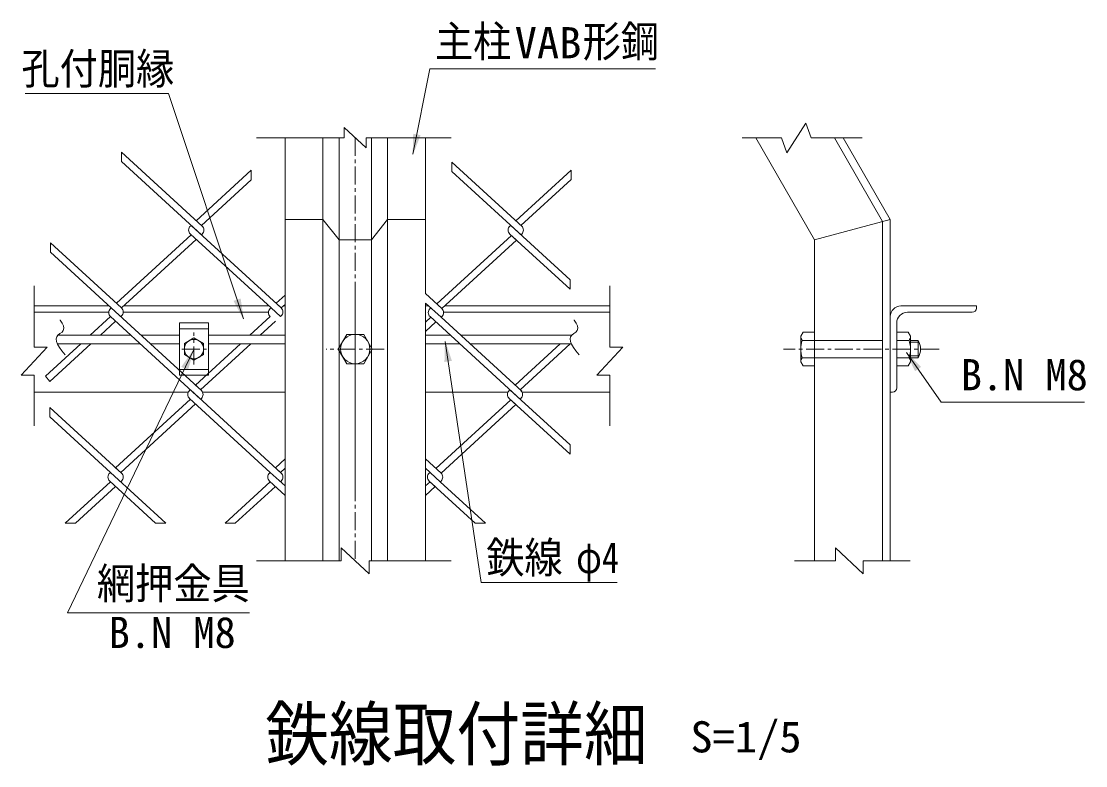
# Model space of a CAD drawing. Units: millimetres, scale not verified, with parts at other scales. Extents: x -4455 to 4455, y -3150 to 3150.
# Drawn here: x 1501 to 2980, y 374 to 1408 of the extents above; entities that cross this region are included whole.
import ezdxf
from ezdxf.enums import TextEntityAlignment as Align

# ---------------------------------------------------------------- set-up
doc = ezdxf.new("R2010")
doc.units = ezdxf.units.MM
doc.header["$LTSCALE"] = 20
doc.linetypes.add('DASHED', pattern=[7.5, 6, -1.5])
doc.linetypes.add('USER1', pattern=[2, 1.25, -0.25, 0.25, -0.25])
doc.layers.add('0-3_7詳細', color=7, linetype='Continuous', lineweight=18)
doc.styles.add('ＭＳ ゴシック', font='')
doc.styles.get('ＭＳ ゴシック').set_extended_font_data('MS Gothic')

msp = doc.modelspace()

# ---------------------------------------------------------------- linework, layer by layer
at = {"layer": '0-3_7詳細', "color": 4}
for p, q in [((1980.54, 1232.4), (1949.7, 1260.6)), ((1949.7, 1246.5), (1949.7, 1260.6)), ((2565.05, 1225.52), (2591.29, 1266.77)), ((2598.79, 1246.15), (2591.29, 1266.77)), ((1949.7, 1246.5), (1828.11, 1246.5)), ((1980.54, 1246.5), (2098.63, 1246.5)), ((1980.54, 1246.5), (1980.54, 1232.4)), ((2502.91, 1246.15), (2557.54, 1246.15)), ((2565.05, 1225.52), (2557.54, 1246.15)), ((2598.79, 1246.15), (2669.65, 1246.15)), ((1519.23, 955.28), (1519.23, 1040.86)), ((2318.92, 955.28), (2318.92, 1040.86)), ((1537.23, 955.28), (1501.23, 916.51)), ((1519.23, 955.28), (1537.23, 955.28)), ((1519.23, 916.51), (1501.23, 916.51)), ((1519.23, 916.51), (1519.23, 846.32)), ((2318.92, 916.51), (2300.92, 916.51)), ((2318.92, 916.51), (2318.92, 846.32)), ((1984.69, 640.41), (1945.91, 676.41)), ((1945.91, 658.41), (1945.91, 676.41)), ((2632.48, 658.41), (2632.48, 676.41)), ((2671.26, 640.41), (2632.48, 676.41)), ((1945.91, 658.41), (1828.11, 658.41)), ((1984.69, 658.41), (2098.63, 658.41)), ((1984.69, 658.41), (1984.69, 640.41)), ((2632.48, 658.41), (2575.92, 658.41)), ((2671.26, 658.41), (2736.53, 658.41)), ((2671.26, 658.41), (2671.26, 640.41))]:
    msp.add_line(p, q, dxfattribs=at)
at = {"layer": '0-3_7詳細'}
for p, q in [((1867.8, 1246.5), (1867.8, 1221.52)), ((1867.8, 1246.5), (1867.8, 1027.85)), ((1920.3, 1246.5), (1920.3, 1132.84)), ((1942.8, 1246.5), (1942.8, 1104.71)), ((1987.8, 1246.5), (1987.8, 1104.71)), ((2010.3, 1246.5), (2010.3, 1132.84)), ((2062.8, 1246.5), (2062.8, 1029.81)), ((2603.68, 1104.71), (2522.02, 1246.15)), ((2698.18, 1130.03), (2631.14, 1246.15)), ((2708.68, 1132.84), (2643.27, 1246.15)), ((1920.3, 1160.39), (1920.3, 1075.96)), ((2010.3, 1156.47), (2010.3, 1077.92)), ((1942.8, 1139.77), (1942.8, 1096.58)), ((1920.3, 1132.84), (1867.8, 1132.84)), ((1920.3, 1132.84), (1920.3, 658.41)), ((1920.3, 1132.84), (1920.3, 1012.84)), ((1920.3, 1132.84), (1942.8, 1104.71)), ((1987.8, 1135.85), (1987.8, 1098.54)), ((1987.8, 1104.71), (2010.3, 1132.84)), ((2010.3, 1132.84), (2010.3, 658.41)), ((2010.3, 1132.84), (2010.3, 1012.84)), ((2010.3, 1132.84), (2062.8, 1132.84)), ((2708.68, 1132.84), (2603.68, 1104.71)), ((2698.18, 1130.03), (2698.18, 658.41)), ((2708.68, 1132.84), (2708.68, 658.41)), ((1942.8, 1104.71), (1942.8, 954.61)), ((1942.8, 1104.71), (1987.8, 1104.71)), ((1987.8, 1104.71), (1987.8, 954.61)), ((2603.68, 1104.71), (2603.68, 658.41)), ((1867.8, 1027.85), (1867.8, 787.3)), ((1519.23, 1012.84), (1623.05, 1012.84)), ((1643.6, 1012.84), (1845.08, 1012.84)), ((1845.08, 1012.84), (1830.3, 1012.84)), ((1865.63, 1012.84), (1867.8, 1012.84)), ((1867.8, 1012.84), (1865.63, 1012.84)), ((1867.8, 1014.83), (1867.8, 1012.84)), ((2062.8, 1016.79), (2062.8, 1012.84)), ((2062.8, 1012.84), (2067.11, 1012.84)), ((2062.8, 1012.84), (2062.8, 787.3)), ((2067.11, 1012.84), (2062.8, 1012.84)), ((2100.3, 1012.84), (2089.8, 1012.84)), ((2089.8, 1012.84), (2318.92, 1012.84)), ((2723.68, 1012.84), (2828.68, 1012.84)), ((2828.68, 1012.84), (2828.68, 1009.84)), ((1519.23, 1003.84), (1622.73, 1003.84)), ((1642.85, 1003.84), (1844.76, 1003.84)), ((2087.98, 1003.84), (2318.92, 1003.84)), ((2708.68, 892.84), (2708.68, 997.84)), ((2732.68, 1003.84), (2822.68, 1003.84)), ((1761.15, 989.39), (1721.28, 989.39)), ((1721.28, 989.39), (1721.28, 916.3)), ((1761.15, 981.09), (1721.28, 981.09)), ((1761.15, 989.39), (1761.15, 916.3)), ((2584.48, 970.6), (2587.81, 976.36)), ((2587.81, 976.36), (2603.68, 976.36)), ((2717.68, 898.84), (2717.68, 988.84)), ((2733.56, 976.36), (2717.68, 976.36)), ((2736.88, 970.6), (2733.56, 976.36)), ((1551.95, 972.02), (1653.4, 972.02)), ((1667.61, 972.02), (1721.28, 972.02)), ((1761.15, 972.02), (1867.8, 972.02)), ((2062.8, 972.02), (2097.46, 972.02)), ((2111.67, 972.02), (2266.18, 972.02)), ((2584.48, 935.08), (2584.48, 970.6)), ((2586.54, 964.84), (2603.68, 964.84)), ((2734.82, 964.84), (2717.68, 964.84)), ((2736.88, 935.08), (2736.88, 970.6)), ((2736.88, 964.84), (2747.54, 964.84)), ((2747.54, 940.84), (2747.54, 964.84)), ((1551.41, 960.02), (1666.5, 960.02)), ((1680.7, 960.02), (1721.28, 960.02)), ((1761.15, 960.02), (1867.8, 960.02)), ((1942.8, 951.08), (1942.8, 658.41)), ((1987.8, 951.08), (1987.8, 658.41)), ((2062.8, 960.02), (2110.55, 960.02)), ((2124.76, 960.02), (2265.65, 960.02)), ((1727.82, 945.11), (1741.22, 937.38)), ((1741.22, 937.38), (1754.61, 945.11)), ((2584.48, 935.08), (2587.81, 929.32)), ((2586.54, 940.84), (2603.68, 940.84)), ((2734.82, 940.84), (2717.68, 940.84)), ((2736.88, 935.08), (2733.56, 929.32)), ((2736.88, 940.84), (2747.54, 940.84)), ((1761.15, 924.61), (1721.28, 924.6)), ((1761.15, 916.3), (1721.28, 916.3)), ((1519.23, 892.84), (1733.37, 892.84)), ((1753.17, 892.84), (1867.8, 892.84)), ((2062.8, 892.84), (2177.43, 892.84)), ((2197.23, 892.84), (2318.92, 892.84)), ((2708.68, 892.84), (2711.68, 892.84)), ((1867.8, 787.3), (1867.8, 762.53)), ((2062.8, 787.3), (2062.8, 762.53)), ((1867.8, 762.53), (1867.8, 658.41)), ((2062.8, 762.53), (2062.8, 658.41))]:
    msp.add_line(p, q, dxfattribs=at)
at = {"layer": '0-3_7詳細', "color": 1, "linetype": 'USER1'}
for p, q in [((1965.3, 1246.34), (1965.3, 658.41)), ((1965.3, 1027.75), (1965.3, 762.17)), ((1741.22, 931.38), (1741.22, 976.04)), ((1724.45, 952.84), (1758.76, 952.84)), ((2005.6, 952.84), (1924.95, 952.84)), ((2776.8, 952.84), (2560.22, 952.84))]:
    msp.add_line(p, q, dxfattribs=at)
at = {"layer": '0-3_7詳細', "color": 3}
for p, q in [((1752.52, 1123.71), (1640.43, 1226.41)), ((1640.43, 1213.39), (1640.43, 1226.41)), ((1751.45, 1111.67), (1640.43, 1213.39)), ((1820.7, 1201.17), (1744.34, 1131.2)), ((1820.7, 1201.17), (1820.7, 1188.15)), ((2197.65, 1122.72), (2099.67, 1212.5)), ((2099.67, 1199.48), (2099.67, 1212.5)), ((2196.58, 1110.68), (2099.67, 1199.48)), ((2265.14, 1201.51), (2188.4, 1131.2)), ((2265.14, 1201.51), (2265.14, 1188.49)), ((1820.7, 1188.15), (1751.45, 1124.69)), ((2265.14, 1188.49), (2195.5, 1124.69)), ((1862.46, 1009.94), (1737.24, 1124.69)), ((2181.29, 1124.69), (2180.22, 1123.71)), ((2181.29, 1124.69), (2180.22, 1123.71)), ((2263.79, 1049.09), (2181.29, 1124.69)), ((1737.24, 1111.67), (1633.33, 1016.45)), ((1848.25, 1009.94), (1736.17, 1112.65)), ((1752.52, 1112.65), (1751.45, 1111.67)), ((2182.37, 1110.68), (2078.46, 1015.47)), ((2188.4, 1105.16), (2180.22, 1112.65)), ((2263.79, 1036.07), (2180.22, 1112.65)), ((2196.57, 1112.65), (2195.5, 1111.67)), ((2196.57, 1112.65), (2195.5, 1111.67)), ((1640.43, 1009.94), (1541.88, 1100.25)), ((1744.34, 1105.16), (1640.43, 1009.94)), ((2189.47, 1104.17), (2085.56, 1008.96)), ((2263.79, 1049.09), (2263.79, 1036.07)), ((1867.8, 1027.85), (1855.36, 1016.45)), ((2085.56, 1008.96), (2062.8, 1029.81)), ((1626.22, 1009.94), (1625.15, 1008.96)), ((1626.22, 1009.94), (1625.15, 1008.96)), ((1751.45, 895.19), (1626.22, 1009.94)), ((1848.25, 1009.94), (1847.18, 1008.96)), ((1848.25, 1009.94), (1847.18, 1008.96)), ((1861.39, 997.9), (1848.25, 1009.94)), ((1862.46, 1009.94), (1855.36, 1016.45)), ((1867.8, 1014.83), (1862.46, 1009.94)), ((2084.49, 996.92), (2062.8, 1016.79)), ((2070.28, 1009.94), (2069.21, 1008.96)), ((2070.28, 1009.94), (2069.21, 1008.96)), ((1625.15, 997.9), (1596.91, 972.02)), ((1632.26, 991.39), (1611.12, 972.02)), ((1750.38, 883.15), (1625.15, 997.9)), ((1640.8, 999.22), (1639.36, 997.9)), ((1640.43, 998.88), (1639.36, 997.9)), ((1847.18, 997.9), (1818.94, 972.02)), ((1854.29, 991.39), (1833.15, 972.02)), ((1862.46, 998.88), (1861.39, 997.9)), ((2070.28, 996.92), (2062.8, 990.06)), ((2195.5, 882.17), (2069.21, 997.9)), ((2085.93, 998.24), (2084.49, 996.92)), ((2196.57, 894.21), (2084.49, 996.92)), ((2077.39, 990.41), (2062.8, 977.04)), ((1583.81, 960.02), (1534.7, 915.02)), ((1805.84, 960.02), (1743.27, 902.69)), ((1820.05, 960.02), (1750.38, 896.17)), ((2249.9, 960.02), (2187.33, 902.69)), ((2264.11, 960.02), (2194.43, 896.17)), ((1751.45, 895.19), (1743.27, 902.69)), ((1736.17, 896.17), (1735.1, 895.19)), ((1736.17, 896.17), (1735.1, 895.19)), ((1862.46, 780.45), (1736.17, 896.17)), ((2180.22, 896.17), (2179.15, 895.19)), ((2180.22, 896.17), (2179.15, 895.19)), ((2263.79, 819.6), (2180.22, 896.17)), ((1736.17, 883.15), (1632.26, 787.94)), ((1743.27, 876.64), (1639.36, 781.43)), ((1847.18, 781.43), (1735.1, 884.13)), ((1751.45, 884.13), (1750.38, 883.15)), ((2181.29, 882.17), (2077.39, 786.96)), ((2188.4, 875.66), (2084.49, 780.45)), ((2187.33, 876.64), (2179.15, 884.13)), ((2263.79, 806.58), (2179.15, 884.13)), ((2195.5, 884.13), (2194.43, 883.15)), ((2195.5, 884.13), (2194.43, 883.15)), ((1640.43, 780.45), (1540.81, 871.74)), ((1540.81, 858.72), (1540.81, 871.74)), ((1625.15, 781.43), (1540.81, 858.72)), ((2263.79, 819.6), (2263.79, 806.58)), ((1867.8, 800.32), (1854.29, 787.94)), ((2084.49, 780.45), (2062.8, 800.32)), ((1640.43, 780.45), (1632.26, 787.94)), ((1862.46, 780.45), (1854.29, 787.94)), ((1867.8, 787.3), (1861.39, 781.43)), ((2083.42, 768.41), (2062.8, 787.3)), ((1625.15, 781.43), (1624.08, 780.45)), ((1625.15, 781.43), (1624.08, 780.45)), ((1687.95, 710.86), (1624.08, 769.39)), ((1702.16, 710.86), (1625.15, 781.43)), ((1640.43, 769.39), (1639.36, 768.41)), ((1847.18, 781.43), (1846.11, 780.45)), ((1847.18, 781.43), (1846.11, 780.45)), ((1867.8, 749.51), (1846.11, 769.39)), ((1867.8, 762.53), (1847.18, 781.43)), ((1862.46, 769.39), (1861.39, 768.41)), ((2069.21, 781.43), (2068.14, 780.45)), ((2069.21, 781.43), (2068.14, 780.45)), ((2132.01, 710.86), (2068.14, 769.39)), ((2076.31, 761.9), (2068.14, 769.39)), ((2084.49, 769.39), (2083.42, 768.41)), ((2084.49, 769.39), (2083.42, 768.41)), ((1625.15, 768.41), (1562.36, 710.86)), ((1632.26, 761.9), (1576.57, 710.86)), ((1847.18, 768.41), (1784.38, 710.86)), ((1854.29, 761.9), (1798.59, 710.86)), ((2069.21, 768.41), (2062.8, 762.53)), ((2076.31, 761.9), (2062.8, 749.51)), ((2146.22, 710.86), (2083.42, 768.41)), ((1576.57, 710.86), (1562.36, 710.86)), ((1702.16, 710.86), (1687.95, 710.86)), ((1798.59, 710.86), (1784.38, 710.86)), ((2146.22, 710.86), (2132.01, 710.86))]:
    msp.add_line(p, q, dxfattribs=at)
at = {"layer": '0-3_7詳細', "color": 3, "linetype": 'DASHED'}
for p, q in [((2603.68, 964.84), (2698.18, 964.84)), ((2603.68, 940.84), (2698.18, 940.84))]:
    msp.add_line(p, q, dxfattribs=at)
at = {"layer": '0-3_7詳細', "color": 1}
for p, q in [((2736.88, 962.44), (2748.75, 962.44)), ((2736.88, 943.24), (2748.75, 943.24))]:
    msp.add_line(p, q, dxfattribs=at)
at = {"layer": '0-3_7詳細'}
for points in [[(2382.51, 1342), (2069.16, 1342), (2045.45, 1223.53)], [(1506.74, 1307.77), (1705.83, 1307.77), (1809.95, 994.79)], [(2587.81, 929.32), (2603.68, 929.32), (2603.68, 976.36)], [(2733.56, 929.32), (2717.68, 929.32), (2717.68, 976.36)], [(1754.61, 945.11), (1754.61, 960.58), (1741.22, 968.31), (1727.82, 960.58), (1727.82, 945.11)], [(2329.14, 628.52), (2140.06, 628.52), (2090.3, 963.33)], [(1818.54, 586.21), (1565.57, 586.21), (1740.35, 951.04)], [(2978.78, 879.21), (2779.69, 879.21), (2731.3, 947.89)]]:
    msp.add_lwpolyline(points, dxfattribs=at)
at = {"layer": '0-3_7詳細', "color": 3}
for points in [[(1626.22, 1009.94), (1541.88, 1087.23), (1541.88, 1100.25)], [(1598.02, 960.02), (1540.81, 907.59), (1534.7, 915.02)]]:
    msp.add_lwpolyline(points, dxfattribs=at)
at = {"layer": '0-3_7詳細', "color": 4}
for points in [[(1555.15, 993.29), (1555.46, 992.9), (1558.12, 988.7), (1559.69, 984.94), (1560.16, 981.63), (1559.53, 978.75), (1557.81, 976.32), (1554.99, 974.33), (1552.16, 972.33), (1550.41, 969.84), (1549.73, 966.89), (1550.12, 963.46), (1551.59, 959.55), (1554.13, 955.17), (1557.74, 950.31), (1562.43, 944.97)], [(2269.38, 993.29), (2269.69, 992.9), (2272.35, 988.7), (2273.92, 984.94), (2274.39, 981.63), (2273.77, 978.75), (2272.04, 976.32), (2269.23, 974.33), (2266.4, 972.33), (2264.64, 969.84), (2263.96, 966.89), (2264.36, 963.46), (2265.82, 959.55), (2268.36, 955.17), (2271.98, 950.31), (2276.67, 944.97)], [(2318.92, 955.28), (2336.92, 955.28), (2300.92, 916.51)]]:
    msp.add_lwpolyline(points, dxfattribs=at)
at = {"layer": '0-3_7詳細', "color": 3}
msp.add_lwpolyline([(1941.78, 952.84), (1953.54, 973.21), (1977.06, 973.21), (1988.82, 952.84), (1977.06, 932.48), (1953.54, 932.48)], close=True, dxfattribs=at)
at = {"layer": '0-3_7詳細'}
msp.add_circle((1741.22, 952.84), 13.4, dxfattribs=at)
at = {"layer": '0-3_7詳細', "color": 3}
msp.add_circle((1965.3, 952.84), 20.4, dxfattribs=at)
for centre, start, end in [((1741.24, 1118.18), 132.5, 227.5), ((1747.45, 1118.18), 312.5, 47.5), ((2185.29, 1118.18), 132.5, 227.5), ((2191.51, 1118.18), 312.5, 47.5), ((1630.22, 1003.43), 132.5, 227.5), ((1635.37, 1004.41), 312.5, 47.5), ((1852.25, 1003.43), 132.5, 227.5), ((1857.4, 1004.41), 312.5, 47.5), ((2074.28, 1003.43), 132.5, 227.5), ((2080.49, 1003.43), 312.5, 47.5), ((1740.16, 889.66), 132.5, 227.5), ((1746.38, 889.66), 312.5, 47.5), ((2184.22, 889.66), 132.5, 227.5), ((2190.44, 889.66), 312.5, 47.5), ((1629.15, 774.92), 132.5, 227.5), ((1635.37, 774.92), 312.5, 47.5), ((1851.18, 774.92), 132.5, 227.5), ((1857.4, 774.92), 312.5, 47.5), ((2073.21, 774.92), 132.5, 227.5), ((2079.42, 774.92), 312.5, 47.5)]:
    msp.add_arc(centre, 7.5, start, end, dxfattribs=at)
at = {"layer": '0-3_7詳細'}
for centre, radius, start, end in [((2723.68, 997.84), 15, 90, 180), ((2822.68, 1009.84), 6, 270, 0), ((2732.68, 988.84), 15, 90, 180), ((2593.57, 970.6), 9.09, 180, 219.3382), ((2620.48, 952.84), 36, 160.52878, 199.47122), ((2700.88, 952.84), 36, 340.52878, 19.47122), ((2727.8, 970.6), 9.09, 320.6618, 0), ((2726.76, 952.84), 24, 330, 30), ((2593.57, 935.08), 9.09, 140.6618, 180), ((2727.8, 935.08), 9.09, 0, 39.3382), ((2711.68, 898.84), 6, 270, 0)]:
    msp.add_arc(centre, radius, start, end, dxfattribs=at)
for points in [[(2045.06, 1221.57), (2045.84, 1252.01), (2056.05, 1249.96)], [(1810.58, 992.89), (1796.16, 1019.71), (1806.05, 1023)], [(2090, 965.31), (2099.57, 936.4), (2089.26, 934.87)], [(1741.22, 952.84), (1732.95, 923.54), (1723.56, 928.04)], [(2730.15, 949.53), (2751.68, 928), (2743.17, 922)]]:
    msp.add_solid(points, dxfattribs=at)

# ---------------------------------------------------------------- texts
at = {"layer": '0-3_7詳細', "color": 3, "style": 'ＭＳ ゴシック'}
for s, width, p in [('主柱', 0.9, (2076.07, 1345.61)), ('形鋼', 0.9, (2281.34, 1345.61)), ('VAB', 1.05, (2186.87, 1343.89)), ('孔付胴縁', 0.9, (1501.45, 1307.87)), ('鉄線', 0.9, (2147.33, 628.47)), ('φ4', 0.8, (2272.25, 628.47)), ('網押金具', 0.9, (1606.33, 592.56)), ('S=1/5', 1.05, (2431.02, 379.34))]:
    msp.add_text(s, height=43.26, dxfattribs=dict(at, width=width)).set_placement(p, align=Align.BOTTOM_LEFT)
for p in [(2806.73, 882.58), (1622.66, 524.46)]:
    msp.add_text('B.N M8', height=43.26, dxfattribs=at).set_placement(p, align=Align.BOTTOM_LEFT)
at = {"layer": '0-3_7詳細', "style": 'ＭＳ ゴシック', "width": 0.9}
msp.add_text('鉄線取付詳細', height=72.14, dxfattribs=at).set_placement((1840.15, 360.35), align=Align.BOTTOM_LEFT)

doc.saveas('drawing.dxf')
